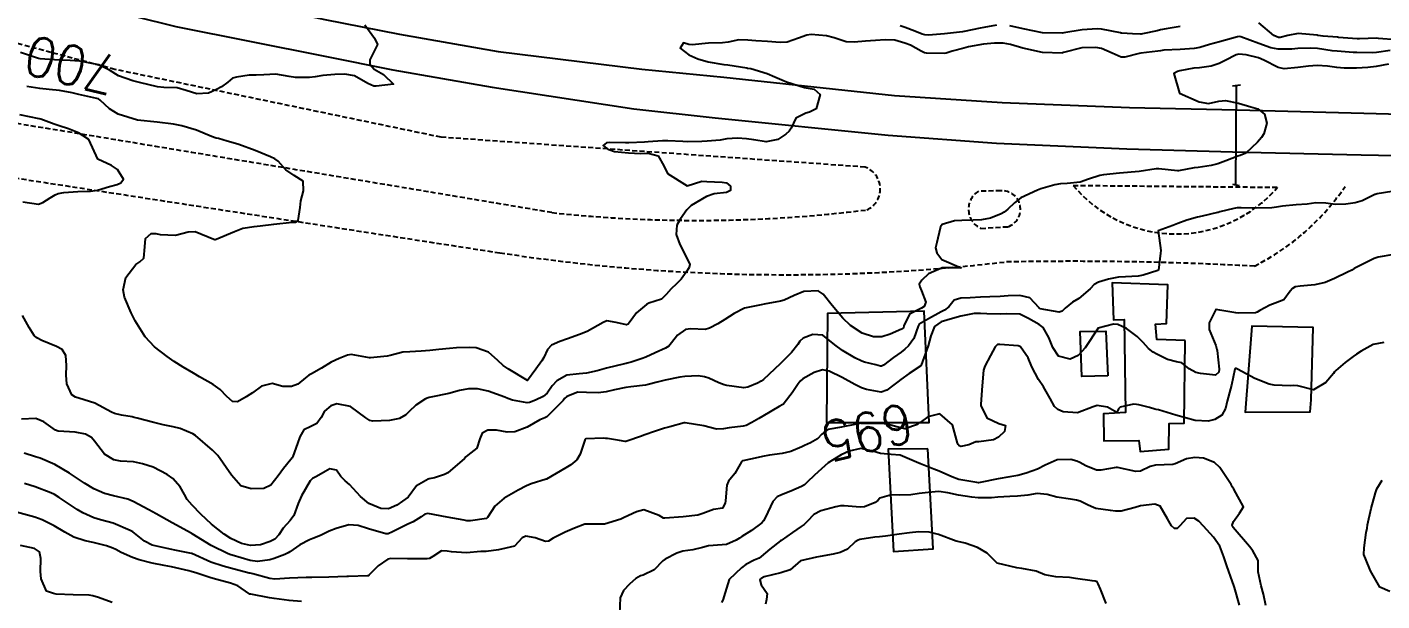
# Model space of a CAD drawing. Header units: metres. Extents: x 292545 to 299085, y 7450245 to 7463078.
# Drawn here: x 293014.6 to 293152.5, y 7462688.2 to 7462746.6 of the extents above; entities that cross this region are included whole.
import ezdxf
from ezdxf.enums import TextEntityAlignment as Align

# ---------------------------------------------------------------- set-up
doc = ezdxf.new("R2010")
doc.units = ezdxf.units.M
doc.linetypes.add('DASHED', pattern=[0.75, 0.5, -0.25])
for name, color, linetype in [('Cotas', 45, 'Continuous'), ('Curvas de Nivel 1m', 11, 'Continuous'), ('Curvas de Nivel 5m', 15, 'Continuous'), ('Edificações', 30, 'Continuous'), ('Linha Férrea', 20, 'Continuous'), ('Pórtico', 62, 'Continuous'), ('Vias Secundárias', 230, 'DASHED')]:
    doc.layers.add(name, color=color, linetype=linetype)
doc.styles.add('Style-STANDARD', font='STANDARD.shx')

msp = doc.modelspace()

# ---------------------------------------------------------------- linework, layer by layer
at = {"layer": 'Curvas de Nivel 1m', "flags": 128}
for points, elevation in [([(293153.34, 7462744.2), (293151.95, 7462744), (293151.59, 7462743.97), (293149.95, 7462743.99), (293149.58, 7462744.01), (293147.95, 7462744.12), (293147.44, 7462744.18), (293145.95, 7462744.39), (293145.19, 7462744.45), (293143.95, 7462744.39), (293143.33, 7462744.33), (293141.95, 7462744.34), (293141.2, 7462744.49), (293139.96, 7462744.91), (293138.14, 7462745.6), (293137.97, 7462745.63), (293137.79, 7462745.59), (293135.97, 7462745.08), (293134.95, 7462744.82), (293133.96, 7462744.51), (293133.38, 7462744.4), (293131.96, 7462744.32), (293130.31, 7462744.22), (293129.96, 7462744.17), (293129.7, 7462744.13), (293127.95, 7462743.92), (293127.78, 7462743.89), (293126.33, 7462743.54), (293125.95, 7462743.54), (293125.04, 7462743.93), (293123.96, 7462744.41), (293123.38, 7462744.52), (293121.96, 7462744.47), (293120.11, 7462743.99), (293120, 7462743.95), (293119.95, 7462743.93), (293117.95, 7462744.01), (293115.96, 7462744.43), (293114.71, 7462744.8), (293113.96, 7462744.94), (293113.09, 7462744.94), (293111.96, 7462744.86), (293110.43, 7462744.57), (293109.96, 7462744.45), (293108.77, 7462744.12), (293108.16, 7462743.92), (293107.95, 7462743.89), (293106.16, 7462743.94), (293105.95, 7462743.98), (293105.62, 7462744.15), (293104.52, 7462744.73), (293103.96, 7462744.95), (293102.92, 7462745.24), (293101.96, 7462745.3), (293100.96, 7462745.21), (293099.96, 7462745.16), (293098.78, 7462745.06), (293097.96, 7462745.1), (293096.74, 7462745.49), (293095.97, 7462745.71), (293094.41, 7462745.84), (293093.97, 7462745.77), (293093.11, 7462745.45), (293091.96, 7462745.06), (293091.27, 7462745.01), (293089.96, 7462745.12), (293088.78, 7462745.17), (293087.96, 7462745.24), (293087.05, 7462745.29), (293085.96, 7462745.06), (293085.38, 7462744.97), (293083.96, 7462744.95), (293082.31, 7462744.78), (293081.96, 7462744.82), (293081.43, 7462744.98), (293081.09, 7462744.45), (293081.95, 7462743.76), (293082.88, 7462743.36), (293083.94, 7462743.06), (293085.54, 7462742.79), (293085.94, 7462742.75), (293087.86, 7462742.44), (293087.93, 7462742.42), (293087.97, 7462742.41), (293088.28, 7462742.36), (293089.93, 7462741.87), (293090.72, 7462741.53), (293091.91, 7462741), (293093.75, 7462740.45), (293093.9, 7462740.42), (293094.71, 7462740.28), (293095.34, 7462739.72), (293094.91, 7462738.28), (293094.23, 7462737.94), (293093.88, 7462737.84), (293092.87, 7462737.31), (293092.37, 7462736.31), (293092.17, 7462736), (293091.85, 7462735.69), (293091.03, 7462735.14), (293089.84, 7462734.9), (293088.58, 7462735.1), (293087.84, 7462735.22), (293086.92, 7462735.3), (293085.84, 7462735.23), (293085.15, 7462735.09), (293083.84, 7462734.97), (293083.3, 7462734.96), (293081.84, 7462734.92), (293081.36, 7462734.93), (293079.84, 7462735.01), (293079.29, 7462735.02), (293077.84, 7462734.91), (293077.45, 7462734.87), (293075.84, 7462734.81), (293075.53, 7462734.82), (293073.84, 7462734.84), (293073.57, 7462734.8), (293073.23, 7462734.54), (293073.57, 7462734.28), (293073.83, 7462734.14), (293074.41, 7462733.94), (293075.83, 7462733.79), (293077.06, 7462733.73), (293077.83, 7462733.77), (293078.83, 7462733.48), (293079.43, 7462732.47), (293079.8, 7462731.7), (293081.78, 7462730.44), (293083.29, 7462730.92), (293083.79, 7462730.89), (293085.37, 7462730.81), (293085.79, 7462730.74), (293086.22, 7462730.39), (293086.2, 7462729.97), (293085.78, 7462729.77), (293084.55, 7462729.63), (293083.77, 7462729.35), (293082.21, 7462728.43), (293081.76, 7462728), (293081.11, 7462727.08), (293080.75, 7462726.45), (293080.68, 7462725.5), (293081.04, 7462724.45), (293081.7, 7462723.21), (293082.05, 7462722.44), (293082, 7462722.12), (293081.69, 7462721.66), (293081.18, 7462720.94), (293080.7, 7462720.45), (293080.15, 7462719.97), (293079.66, 7462719.39), (293079.19, 7462718.92), (293077.9, 7462718.49), (293077.64, 7462718.36), (293076.63, 7462717.51), (293075.9, 7462716.51), (293075.78, 7462716.35), (293075.62, 7462716.3), (293074.58, 7462716.52), (293073.62, 7462716.69), (293073.23, 7462716.54), (293071.61, 7462715.63), (293070.85, 7462715.32), (293069.61, 7462714.86), (293068.85, 7462714.59), (293067.99, 7462714.21), (293067.59, 7462713.79), (293067.21, 7462712.98), (293067, 7462712.62), (293066.38, 7462711.8), (293065.55, 7462710.63), (293063.56, 7462711.81), (293063.06, 7462712.15), (293062.51, 7462712.67), (293061.59, 7462713.52), (293060.33, 7462713.95), (293059.59, 7462714), (293058.33, 7462713.97), (293057.59, 7462713.9), (293056.53, 7462713.79), (293055.59, 7462713.7), (293054.73, 7462713.62), (293053.58, 7462713.55), (293052.86, 7462713.5), (293051.58, 7462713.19), (293051.27, 7462713.11), (293049.57, 7462712.93), (293049.46, 7462712.94), (293047.58, 7462713.28), (293047.21, 7462713.21), (293046.37, 7462712.86), (293045.57, 7462712.48), (293044.57, 7462711.87), (293043.56, 7462711.3), (293043.29, 7462711.16), (293042.94, 7462710.9), (293042.18, 7462710.27), (293041.54, 7462710.01), (293040.64, 7462710.02), (293039.55, 7462710.33), (293038.46, 7462710.04), (293037.54, 7462709.37), (293037.29, 7462709.21), (293036.9, 7462708.97), (293036.03, 7462708.47), (293035.53, 7462708.5), (293034.94, 7462708.99), (293034.25, 7462709.71), (293033.55, 7462710.23), (293032.17, 7462711.02), (293031.56, 7462711.37), (293030.51, 7462711.99), (293029.58, 7462712.58), (293028.86, 7462713.07), (293027.59, 7462714.06), (293026.64, 7462715.09), (293025.62, 7462716.69), (293025.48, 7462716.96), (293025.41, 7462717.1), (293025.22, 7462717.51), (293024.54, 7462719.12), (293024.38, 7462719.84), (293024.66, 7462721.12), (293025.69, 7462722.44), (293026.07, 7462722.71), (293026.51, 7462723.09), (293026.58, 7462724.23), (293026.66, 7462725.09), (293027.24, 7462725.57), (293027.73, 7462725.58), (293028.14, 7462725.49), (293029.73, 7462725.41), (293031.02, 7462725.74), (293031.73, 7462725.79), (293033.62, 7462725.01), (293033.72, 7462724.96), (293033.77, 7462724.97), (293033.87, 7462725.01), (293035.73, 7462725.8), (293036.58, 7462726.12), (293037.74, 7462726.31), (293038.34, 7462726.35), (293039.74, 7462726.53), (293041.58, 7462726.75), (293041.74, 7462726.74), (293041.92, 7462726.73), (293042.21, 7462726.91), (293042.42, 7462728.23), (293042.46, 7462728.9), (293042.74, 7462729.94), (293042.71, 7462730.9), (293041.8, 7462731.5), (293040.95, 7462732.07), (293040.16, 7462732.93), (293039.82, 7462733.18), (293039.37, 7462733.39), (293037.83, 7462734.04), (293036.17, 7462734.64), (293035.84, 7462734.74), (293034.98, 7462734.99), (293034.08, 7462735.24), (293033.85, 7462735.3), (293033.39, 7462735.47), (293031.85, 7462736.1), (293030.37, 7462736.54), (293029.86, 7462736.64), (293029.5, 7462736.7), (293027.86, 7462736.9), (293025.86, 7462737.1), (293023.87, 7462737.71), (293023, 7462738.26), (293022.05, 7462739.15), (293021.88, 7462739.27), (293021.7, 7462739.33), (293019.89, 7462739.73), (293019.19, 7462739.88), (293017.9, 7462740.12), (293016.86, 7462740.24), (293015.9, 7462740.35), (293014.6, 7462740.54)], 699), ([(293153.16, 7462742.82), (293151.93, 7462742.59), (293151.06, 7462742.49), (293149.93, 7462742.39), (293148.67, 7462742.39), (293147.93, 7462742.48), (293146.98, 7462742.62), (293145.93, 7462742.69), (293145.02, 7462742.6), (293143.93, 7462742.46), (293142.56, 7462742.35), (293141.93, 7462742.48), (293140.48, 7462743.21), (293139.95, 7462743.45), (293138.7, 7462743.76), (293137.95, 7462743.83), (293137.67, 7462743.77), (293136.56, 7462743.17), (293135.94, 7462742.89), (293135.13, 7462742.61), (293133.93, 7462742.45), (293133.36, 7462742.4), (293131.93, 7462742.13), (293131.7, 7462742.08), (293131.32, 7462741.86), (293131.9, 7462739.85), (293133.89, 7462738.99), (293134.87, 7462738.82), (293135.89, 7462739.04), (293136.58, 7462739.1), (293137.89, 7462738.83), (293139.16, 7462738.48), (293139.88, 7462738.27), (293140.57, 7462737.74), (293140.79, 7462736.81), (293140.49, 7462735.74), (293140.25, 7462735.34), (293139.84, 7462734.89), (293138.65, 7462733.77), (293138.08, 7462733.53), (293137.83, 7462733.46), (293136.62, 7462732.99), (293135.82, 7462732.66), (293135.13, 7462732.49), (293133.81, 7462732.31), (293133.39, 7462732.25), (293131.8, 7462731.95), (293131.71, 7462731.95), (293129.81, 7462732.16), (293129.53, 7462732.15), (293127.8, 7462731.89), (293125.8, 7462731.73), (293124.17, 7462731.57), (293123.8, 7462731.5), (293122.64, 7462731.1), (293121.79, 7462730.81), (293120.47, 7462730.66), (293119.79, 7462730.64), (293119.23, 7462730.55), (293117.78, 7462730.14), (293117.46, 7462730.01), (293115.77, 7462729.2), (293115.1, 7462728.72), (293114.43, 7462728.05), (293114.07, 7462727.74), (293113.76, 7462727.58), (293112.66, 7462727.16), (293111.75, 7462726.98), (293110.9, 7462726.94), (293109.74, 7462726.9), (293108.99, 7462726.87), (293107.74, 7462726.49), (293107.59, 7462726.28), (293107.54, 7462726.13), (293107.2, 7462724.66), (293107.08, 7462724.14), (293107.19, 7462723.62), (293107.7, 7462722.93), (293109.69, 7462722.11), (293107.74, 7462722.08), (293107.69, 7462722.07), (293106.36, 7462721.47), (293105.67, 7462720.85), (293105.41, 7462720.42), (293105.46, 7462720.16), (293105.66, 7462719.74), (293106.08, 7462718.59), (293105.92, 7462718.16), (293105.64, 7462718), (293104.43, 7462717.38), (293103.86, 7462716.18), (293103.8, 7462716), (293103.62, 7462715.85), (293102.44, 7462715.36), (293101.61, 7462715.07), (293100.76, 7462715.06), (293099.61, 7462715.46), (293098.43, 7462716.24), (293097.63, 7462716.98), (293096.56, 7462718.26), (293095.65, 7462719.41), (293095.12, 7462719.74), (293093.66, 7462719.7), (293092.68, 7462719.28), (293091.65, 7462718.79), (293091.28, 7462718.69), (293089.64, 7462718.39), (293089.33, 7462718.34), (293087.64, 7462717.98), (293086.56, 7462717.45), (293085.63, 7462716.85), (293084.9, 7462716.4), (293084.08, 7462715.95), (293083.61, 7462715.83), (293082.15, 7462715.9), (293081.61, 7462715.82), (293080.81, 7462715.24), (293080.21, 7462714.45), (293079.92, 7462714.13), (293079.59, 7462713.92), (293078.54, 7462713.44), (293077.58, 7462713.01), (293077.2, 7462712.87), (293076.11, 7462712.5), (293075.69, 7462712.39), (293075.57, 7462712.37), (293075.4, 7462712.34), (293073.57, 7462711.88), (293072.65, 7462711.63), (293071.56, 7462711.37), (293070.81, 7462711.32), (293069.56, 7462711.18), (293068.52, 7462710.6), (293068.07, 7462710.08), (293067.53, 7462709.35), (293067.14, 7462709), (293066.35, 7462708.62), (293065.75, 7462708.4), (293065.52, 7462708.37), (293064.03, 7462708.64), (293063.53, 7462708.81), (293063.25, 7462708.94), (293061.54, 7462709.56), (293060.45, 7462709.78), (293059.54, 7462709.8), (293058.63, 7462709.62), (293057.54, 7462709.31), (293055.7, 7462708.92), (293055.53, 7462708.89), (293055.42, 7462708.86), (293055.17, 7462708.75), (293054.18, 7462708.11), (293053.51, 7462707.48), (293053.15, 7462707.13), (293052.51, 7462706.78), (293051.5, 7462706.56), (293049.81, 7462706.5), (293049.5, 7462706.57), (293049.08, 7462706.82), (293047.52, 7462707.97), (293046.14, 7462708.25), (293045.52, 7462708.07), (293044.89, 7462707.5), (293044.54, 7462706.88), (293044.11, 7462706.27), (293043.49, 7462705.96), (293042.78, 7462705.6), (293042.38, 7462704.9), (293042.15, 7462704.23), (293041.67, 7462702.91), (293041.6, 7462702.77), (293041.46, 7462702.6), (293040.7, 7462701.67), (293040.17, 7462700.93), (293039.42, 7462700), (293038.71, 7462699.65), (293037.42, 7462699.6), (293036.35, 7462699.9), (293035.43, 7462700.99), (293034.01, 7462703), (293033.47, 7462703.53), (293031.76, 7462705.03), (293031.48, 7462705.22), (293030.18, 7462705.74), (293029.49, 7462705.92), (293028.45, 7462706.12), (293027.5, 7462706.35), (293025.8, 7462706.8), (293025.5, 7462706.88), (293025.32, 7462706.92), (293024.21, 7462707.12), (293023.51, 7462707.27), (293023.22, 7462707.42), (293021.52, 7462708.32), (293019.87, 7462708.82), (293019.53, 7462708.93), (293019.15, 7462709.18), (293018.66, 7462710.3), (293018.6, 7462711.18), (293018.61, 7462712.15), (293018.55, 7462713.19), (293018.18, 7462713.78), (293017.59, 7462714.08), (293016.12, 7462714.69), (293015.6, 7462714.96), (293015.32, 7462715.22), (293014.81, 7462716.03), (293014.15, 7462717.23)], 698), ([(293014.19, 7462728.81), (293015.76, 7462728.56), (293016.23, 7462728.75), (293016.97, 7462729.21), (293017.47, 7462729.51), (293017.78, 7462729.65), (293018.34, 7462729.75), (293019.78, 7462729.85), (293021.06, 7462729.88), (293021.78, 7462730), (293023.01, 7462730.36), (293023.79, 7462730.57), (293024.17, 7462730.73), (293024.44, 7462731.11), (293023.8, 7462732.08), (293023.2, 7462732.52), (293021.81, 7462733.15), (293020.91, 7462735.16), (293019.85, 7462735.84), (293018.82, 7462736.22), (293017.86, 7462736.53), (293017.36, 7462736.7), (293016, 7462737.22), (293015.89, 7462737.25), (293015.86, 7462737.25), (293015.83, 7462737.26), (293013.87, 7462737.67)], 698), ([(293153.52, 7462729.86), (293152.03, 7462729.61), (293151.82, 7462729.57), (293151.78, 7462729.55), (293150.5, 7462728.9), (293149.77, 7462728.7), (293148.83, 7462728.58), (293147.77, 7462728.54), (293146.78, 7462728.66), (293145.77, 7462728.69), (293144.89, 7462728.57), (293143.77, 7462728.5), (293142.4, 7462728.35), (293141.77, 7462728.25), (293141.3, 7462728.21), (293139.77, 7462728.15), (293138.19, 7462728.19), (293137.77, 7462728.19), (293137.42, 7462728.13), (293136.01, 7462727.8), (293135.83, 7462727.73), (293135.76, 7462727.71), (293134.22, 7462727.35), (293133.75, 7462727.24), (293132.65, 7462726.94), (293131.74, 7462726.61), (293131.21, 7462726.39), (293129.73, 7462725.87), (293130, 7462723.87), (293129.97, 7462723.6), (293129.75, 7462721.87), (293129.71, 7462721.84), (293129.68, 7462721.83), (293128.21, 7462721.36), (293127.68, 7462721.24), (293126.4, 7462721.19), (293125.68, 7462721.15), (293124.67, 7462720.93), (293123.67, 7462720.63), (293123.23, 7462720.39), (293122.81, 7462719.95), (293121.65, 7462718.99), (293121.01, 7462718.61), (293120.27, 7462717.98), (293119.96, 7462717.67), (293119.64, 7462717.58), (293117.72, 7462717.93), (293117.64, 7462717.98), (293117.62, 7462717.99), (293117.61, 7462718.01), (293116.68, 7462719.05), (293115.66, 7462719.29), (293114.46, 7462719.24), (293113.65, 7462719.17), (293112.6, 7462719.13), (293111.65, 7462719.1), (293110.6, 7462719.05), (293109.65, 7462719.01), (293108.96, 7462718.81), (293108.42, 7462718.12), (293107.99, 7462717.78), (293107.64, 7462717.61), (293106.37, 7462716.89), (293105.63, 7462716.5), (293105.42, 7462716.37), (293105.31, 7462716.16), (293104.87, 7462714.9), (293104.32, 7462714.17), (293103.95, 7462713.82), (293103.59, 7462713.52), (293102.8, 7462712.97), (293101.76, 7462712.2), (293101.65, 7462712.12), (293101.57, 7462712.08), (293101.46, 7462712.09), (293100.99, 7462712.21), (293099.84, 7462712.49), (293099.58, 7462712.59), (293098.87, 7462712.95), (293097.59, 7462713.68), (293096.82, 7462714.26), (293095.61, 7462715.23), (293094.59, 7462715.31), (293093.6, 7462714.93), (293093.27, 7462714.63), (293093.07, 7462714.31), (293092.42, 7462713.47), (293091.58, 7462712.62), (293091.27, 7462712.32), (293089.56, 7462710.72), (293089.34, 7462710.56), (293088.94, 7462710.36), (293087.96, 7462709.95), (293087.55, 7462709.89), (293085.82, 7462710.11), (293085.55, 7462710.18), (293085.02, 7462710.4), (293084.01, 7462710.87), (293083.56, 7462711.01), (293082.9, 7462711.09), (293081.56, 7462711.05), (293081.04, 7462710.96), (293079.55, 7462710.65), (293078.73, 7462710.47), (293077.81, 7462710.22), (293077.55, 7462710.17), (293076.05, 7462710), (293075.54, 7462709.92), (293074.39, 7462709.67), (293073.54, 7462709.48), (293072.72, 7462709.36), (293071.54, 7462709.42), (293070.66, 7462709.44), (293069.53, 7462709), (293069.32, 7462708.79), (293069.16, 7462708.59), (293067.51, 7462706.95), (293067.3, 7462706.82), (293066.8, 7462706.62), (293065.5, 7462705.87), (293064.27, 7462705.42), (293063.49, 7462705.39), (293062.4, 7462705.58), (293061.49, 7462705.58), (293060.92, 7462705.26), (293060.68, 7462704.69), (293060.4, 7462703.76), (293059.46, 7462703.02), (293059.28, 7462702.88), (293059.12, 7462702.71), (293057.44, 7462701.24), (293057.11, 7462701.06), (293056.07, 7462700.74), (293055.55, 7462700.63), (293055.43, 7462700.6), (293054.25, 7462699.93), (293053.41, 7462698.77), (293052.24, 7462697.95), (293051.39, 7462697.57), (293050.6, 7462697.61), (293049.4, 7462698.13), (293048.54, 7462698.83), (293047.43, 7462700.05), (293047, 7462700.42), (293046.55, 7462700.85), (293046.1, 7462701.52), (293045.44, 7462701.64), (293044.94, 7462701.38), (293044.07, 7462700.88), (293043.66, 7462700.66), (293043.43, 7462700.43), (293042.53, 7462698.9), (293042.2, 7462698.11), (293041.75, 7462696.91), (293041.38, 7462696.39), (293040.69, 7462695.61), (293040.22, 7462694.93), (293039.81, 7462694.49), (293039.36, 7462694.25), (293038.37, 7462693.93), (293037.35, 7462693.83), (293036.44, 7462694.06), (293035.36, 7462694.57), (293034.66, 7462695), (293033.37, 7462696.02), (293032.29, 7462697.02), (293031.4, 7462697.95), (293030.91, 7462698.54), (293030.62, 7462699.04), (293030.19, 7462699.82), (293029.43, 7462700.67), (293028.88, 7462701.07), (293027.44, 7462701.8), (293026.37, 7462702.17), (293025.45, 7462702.36), (293024.13, 7462702.44), (293023.45, 7462702.55), (293022.49, 7462703.14), (293021.48, 7462704.45), (293021.16, 7462704.83), (293020.55, 7462705.16), (293019.49, 7462705.38), (293017.78, 7462705.49), (293017.49, 7462705.58), (293016.3, 7462706.41), (293015.51, 7462706.75), (293014.05, 7462706.69)], 697), ([(293153.71, 7462723.44), (293152.13, 7462723.18), (293151.7, 7462723.04), (293150.75, 7462722.57), (293149.69, 7462722.01), (293149.45, 7462721.87), (293148.99, 7462721.64), (293147.68, 7462721), (293146.74, 7462720.6), (293145.67, 7462720.35), (293144.19, 7462720.23), (293143.67, 7462720.15), (293143.39, 7462719.99), (293143.16, 7462719.71), (293142.52, 7462718.85), (293141.65, 7462718.49), (293141.08, 7462718.31), (293140.07, 7462717.75), (293139.82, 7462717.57), (293139.64, 7462717.52), (293137.93, 7462717.48), (293137.64, 7462717.51), (293136.01, 7462717.8), (293135.64, 7462717.85), (293135.61, 7462717.84), (293135.57, 7462717.8), (293134.93, 7462716.5), (293134.91, 7462715.81), (293135.6, 7462714.18), (293135.7, 7462713.8), (293135.72, 7462713.67), (293135.94, 7462711.8), (293135.89, 7462711.47), (293135.56, 7462711.16), (293134.03, 7462711.35), (293133.57, 7462711.45), (293132.88, 7462711.83), (293132.15, 7462712.42), (293131.58, 7462712.53), (293130.68, 7462712.76), (293129.59, 7462713.3), (293129.22, 7462713.51), (293128.75, 7462713.88), (293128.21, 7462714.51), (293127.6, 7462715.1), (293126.51, 7462715.91), (293125.62, 7462716.33), (293125.18, 7462716.37), (293123.61, 7462715.94), (293122.3, 7462713.96), (293121.59, 7462713.19), (293120.76, 7462712.8), (293119.58, 7462713.1), (293119.02, 7462714), (293118.59, 7462715.01), (293118.04, 7462716.01), (293117.62, 7462716.34), (293116.55, 7462716.95), (293115.64, 7462717.39), (293114.27, 7462717.42), (293113.64, 7462717.37), (293112.29, 7462717.42), (293111.64, 7462717.45), (293111, 7462717.45), (293109.63, 7462717.18), (293108.81, 7462716.94), (293107.63, 7462716.6), (293106.95, 7462716.14), (293106.58, 7462715.18), (293106.33, 7462714.15), (293105.6, 7462712.19), (293105.6, 7462712.16), (293105.59, 7462712.14), (293105.57, 7462712.13), (293104.4, 7462711.33), (293103.55, 7462710.72), (293103.24, 7462710.49), (293102.83, 7462710.19), (293102.1, 7462709.64), (293101.54, 7462709.44), (293100.06, 7462709.7), (293099.55, 7462709.9), (293098.87, 7462710.24), (293097.56, 7462710.92), (293096.25, 7462711.58), (293095.57, 7462711.71), (293094.71, 7462711.43), (293093.56, 7462710.79), (293093.29, 7462710.57), (293093.1, 7462710.3), (293092.48, 7462709.37), (293091.66, 7462708.32), (293091.6, 7462708.24), (293091.52, 7462708.18), (293091.17, 7462707.98), (293089.51, 7462707), (293089.09, 7462706.77), (293088.39, 7462706.36), (293087.81, 7462706.06), (293087.5, 7462705.97), (293086.08, 7462705.8), (293085.5, 7462705.7), (293084.77, 7462705.67), (293083.5, 7462706.03), (293081.6, 7462706.34), (293081.5, 7462706.33), (293080.04, 7462705.92), (293079.5, 7462705.78), (293078.48, 7462705.46), (293077.49, 7462705.1), (293077.04, 7462704.94), (293075.74, 7462704.51), (293075.55, 7462704.44), (293075.48, 7462704.44), (293074.92, 7462704.52), (293073.67, 7462704.72), (293073.48, 7462704.74), (293073.27, 7462704.75), (293071.48, 7462704.7), (293071.37, 7462704.56), (293070.89, 7462703.14), (293070.55, 7462702.57), (293069.97, 7462702.05), (293069.44, 7462701.73), (293067.49, 7462700.61), (293067.43, 7462700.58), (293065.92, 7462700.13), (293065.43, 7462699.93), (293064.58, 7462699.48), (293063.41, 7462698.8), (293063.17, 7462698.65), (293062.23, 7462697.84), (293061.48, 7462696.68), (293061.38, 7462696.6), (293059.73, 7462696.35), (293059.38, 7462696.36), (293059.09, 7462696.41), (293057.38, 7462696.73), (293055.39, 7462697.11), (293055.11, 7462697.03), (293054.72, 7462696.76), (293053.89, 7462696.25), (293053.38, 7462696.01), (293051.79, 7462695.22), (293051.37, 7462695.04), (293051.14, 7462695.03), (293049.37, 7462695.53), (293048.32, 7462695.88), (293047.37, 7462695.95), (293046.08, 7462695.57), (293045.37, 7462695.31), (293045.08, 7462695.16), (293044.48, 7462694.88), (293043.7, 7462694.55), (293043.36, 7462694.41), (293042.38, 7462693.93), (293041.35, 7462693.2), (293041.17, 7462693.09), (293040.84, 7462692.93), (293039.76, 7462692.51), (293039.33, 7462692.39), (293038.05, 7462692.23), (293037.33, 7462692.33), (293035.47, 7462692.86), (293035.34, 7462692.9), (293035.07, 7462692.99), (293033.35, 7462693.85), (293031.4, 7462695.03), (293031.36, 7462695.05), (293031.3, 7462695.1), (293029.38, 7462696.15), (293027.75, 7462697.08), (293027.39, 7462697.28), (293026.99, 7462697.49), (293025.41, 7462698.33), (293024.85, 7462698.55), (293023.41, 7462698.9), (293022.48, 7462699.14), (293021.42, 7462699.6), (293020.45, 7462700.19), (293019.43, 7462700.85), (293018.93, 7462701.19), (293017.45, 7462702.08), (293015.95, 7462702.72), (293015.46, 7462702.87), (293014.32, 7462703.24)], 696), ([(293140.69, 7462687.74), (293140.45, 7462688.9), (293140.2, 7462689.75), (293139.91, 7462691.16), (293139.92, 7462691.75), (293139.91, 7462692.32), (293139.35, 7462693.32), (293139.01, 7462693.76), (293137.38, 7462695.66), (293137.3, 7462695.78), (293137.27, 7462695.9), (293137.39, 7462696.29), (293138.02, 7462697.15), (293138.43, 7462697.77), (293137.42, 7462699.58), (293137.3, 7462699.78), (293137.15, 7462700.06), (293136.02, 7462701.79), (293135.46, 7462702.29), (293134.36, 7462702.72), (293133.46, 7462702.8), (293132.63, 7462702.67), (293131.46, 7462702.15), (293131.22, 7462702.09), (293129.45, 7462702.02), (293128.9, 7462701.88), (293127.92, 7462701.42), (293127.45, 7462701.38), (293125.6, 7462701.77), (293125.45, 7462701.78), (293123.89, 7462701.5), (293123.45, 7462701.52), (293122.37, 7462701.96), (293121.77, 7462702.28), (293121.46, 7462702.42), (293120.84, 7462702.59), (293119.46, 7462702.57), (293118.23, 7462702.01), (293117.45, 7462701.62), (293116.29, 7462701.19), (293115.44, 7462700.97), (293114.65, 7462700.84), (293113.44, 7462700.64), (293111.6, 7462700.25), (293111.43, 7462700.23), (293111.29, 7462700.24), (293109.44, 7462700.55), (293108.73, 7462700.83), (293107.45, 7462701.41), (293106.91, 7462701.6), (293105.53, 7462702.16), (293105.48, 7462702.18), (293105.45, 7462702.19), (293105.38, 7462702.23), (293103.46, 7462703.03), (293102.56, 7462703.09), (293101.46, 7462703.21), (293100.68, 7462703.43), (293099.47, 7462703.7), (293098.28, 7462703.43), (293097.46, 7462703.08), (293096.14, 7462702.27), (293095.45, 7462701.66), (293094.74, 7462700.99), (293094.02, 7462700.29), (293093.72, 7462700.01), (293093.43, 7462699.84), (293092.35, 7462699.38), (293091.41, 7462698.99), (293090.95, 7462698.78), (293090.5, 7462698.33), (293089.78, 7462696.73), (293089.56, 7462696.35), (293089.38, 7462696.16), (293088.35, 7462695.38), (293087.37, 7462694.75), (293087.13, 7462694.6), (293086.78, 7462694.38), (293085.81, 7462693.94), (293085.36, 7462693.9), (293083.95, 7462693.82), (293083.35, 7462693.65), (293082.37, 7462693.41), (293081.35, 7462693.26), (293080.74, 7462693.06), (293079.55, 7462692.47), (293079.33, 7462692.28), (293078.43, 7462691.37), (293077.32, 7462690.82), (293077.06, 7462690.75), (293076.57, 7462690.5), (293075.91, 7462689.9), (293075.3, 7462689.26), (293074.96, 7462688.51), (293074.9, 7462686.89)], 694), ([(293138.01, 7462687.77), (293137.5, 7462689.57), (293137.43, 7462689.78), (293137.31, 7462690.14), (293136.72, 7462691.79), (293136.43, 7462692.7), (293136, 7462693.79), (293135.37, 7462694.71), (293134.33, 7462695.82), (293133.87, 7462696.31), (293133.39, 7462696.64), (293132.63, 7462696.6), (293131.95, 7462695.84), (293131.65, 7462695.58), (293131.38, 7462695.58), (293131.08, 7462695.85), (293130.68, 7462696.57), (293129.95, 7462697.86), (293129.4, 7462698.06), (293127.92, 7462697.89), (293127.4, 7462697.72), (293125.98, 7462697.34), (293125.4, 7462697.34), (293124.87, 7462697.4), (293123.4, 7462697.62), (293123.15, 7462697.7), (293122.61, 7462697.95), (293121.78, 7462698.34), (293121.41, 7462698.47), (293120.81, 7462698.57), (293119.41, 7462698.75), (293118.45, 7462699.04), (293117.42, 7462699.15), (293116.46, 7462698.98), (293115.42, 7462698.88), (293114.62, 7462698.84), (293113.41, 7462698.75), (293112.77, 7462698.71), (293111.41, 7462698.71), (293110.76, 7462698.75), (293109.42, 7462698.95), (293108.32, 7462699.22), (293107.42, 7462699.35), (293106.32, 7462699.25), (293105.42, 7462699.13), (293104.57, 7462699.01), (293103.41, 7462698.96), (293102.59, 7462699.01), (293101.41, 7462698.66), (293101.19, 7462698.42), (293100.92, 7462698.21), (293099.85, 7462697.78), (293099.4, 7462697.73), (293097.77, 7462697.88), (293097.4, 7462697.87), (293096.93, 7462697.79), (293095.39, 7462697.38), (293094.69, 7462696.99), (293094.01, 7462696.29), (293093.69, 7462695.99), (293093.38, 7462695.78), (293092.51, 7462695.17), (293091.36, 7462694.37), (293091.29, 7462694.32), (293090.21, 7462693.48), (293089.34, 7462692.73), (293089.11, 7462692.57), (293088.61, 7462692.36), (293087.78, 7462691.92), (293087.33, 7462691.59), (293086.07, 7462690.39), (293085.52, 7462688.62), (293085.47, 7462688.4), (293085.42, 7462688.27), (293085.29, 7462688.04)], 693), ([(293042.55, 7462688.16), (293041.29, 7462688.26), (293039.77, 7462688.45), (293039.29, 7462688.53), (293037.37, 7462688.88), (293037.29, 7462688.89), (293037.24, 7462688.91), (293037.19, 7462688.96), (293036.06, 7462689.74), (293035.3, 7462690.03), (293033.92, 7462690.39), (293033.31, 7462690.55), (293031.88, 7462691.02), (293031.32, 7462691.21), (293031.07, 7462691.28), (293029.32, 7462691.68), (293028.58, 7462691.81), (293027.33, 7462692.05), (293026.03, 7462692.4), (293025.34, 7462692.62), (293024.19, 7462693.12), (293023.65, 7462693.43), (293023.35, 7462693.58), (293022.69, 7462693.8), (293021.35, 7462694.16), (293020.52, 7462694.33), (293019.36, 7462694.71), (293018.47, 7462695.19), (293017.37, 7462695.84), (293016.15, 7462696.44), (293015.39, 7462696.73), (293013.52, 7462697.25)], 694), ([(293124.43, 7462687.93), (293123.85, 7462689.4), (293123.62, 7462689.95), (293123.51, 7462690.14), (293123.32, 7462690.23), (293123.03, 7462690.24), (293121.32, 7462690.5), (293120.7, 7462690.59), (293119.32, 7462690.66), (293118.19, 7462690.87), (293117.33, 7462691.23), (293115.85, 7462691.51), (293115.33, 7462691.56), (293113.33, 7462692.06), (293112.32, 7462693.05), (293111.35, 7462693.64), (293110.09, 7462694.1), (293109.35, 7462694.24), (293109.18, 7462694.29), (293107.37, 7462694.96), (293106.42, 7462695.19), (293105.37, 7462695.23), (293104.41, 7462695.14), (293103.37, 7462695), (293101.98, 7462694.81), (293101.37, 7462694.74), (293100.9, 7462694.68), (293099.36, 7462694.44), (293099.2, 7462694.4), (293098.88, 7462694.23), (293098.12, 7462693.48), (293097.35, 7462693.14), (293096.64, 7462692.97), (293095.34, 7462692.74), (293094.96, 7462692.67), (293093.33, 7462692.3), (293092.26, 7462691.37), (293091.32, 7462691.05), (293089.64, 7462690.67), (293089.31, 7462690.49), (293089.23, 7462690.43), (293089.2, 7462690.35), (293089.31, 7462689.86), (293089.92, 7462688.96), (293089.86, 7462688.34), (293089.75, 7462687.88)], 692), ([(293023.28, 7462688.06), (293021.88, 7462688.55), (293021.29, 7462688.74), (293020.94, 7462688.8), (293019.29, 7462688.83), (293017.58, 7462688.9), (293017.29, 7462688.95), (293016.58, 7462689.21), (293016.06, 7462690.46), (293015.99, 7462691.21), (293016.02, 7462692.53), (293015.89, 7462693.21), (293015.35, 7462693.53), (293013.95, 7462693.84)], 693)]:
    msp.add_lwpolyline(points, dxfattribs=dict(at, elevation=elevation))
at = {"layer": 'Curvas de Nivel 5m', "flags": 128}
for points, elevation in [([(293153.97, 7462745.3), (293152.14, 7462745.44), (293151.97, 7462745.45), (293150.21, 7462745.39), (293149.97, 7462745.4), (293148.09, 7462745.54), (293147.97, 7462745.55), (293146.53, 7462745.67), (293145.97, 7462745.74), (293145.9, 7462745.76), (293143.98, 7462745.93), (293142.93, 7462745.72), (293142.16, 7462745.54), (293141.97, 7462745.54), (293141.49, 7462745.73), (293139.99, 7462747.01)], 700), ([(293049, 7462746.82), (293049.96, 7462745.47), (293050.29, 7462744.81), (293049.95, 7462744.12), (293049.49, 7462743.27), (293049.5, 7462742.82), (293049.93, 7462742.32), (293050.87, 7462741.75), (293051.91, 7462740.79), (293050.15, 7462740.58), (293049.91, 7462740.59), (293049.28, 7462740.83), (293047.92, 7462741.63), (293046.96, 7462741.81), (293045.92, 7462741.75), (293044.7, 7462741.66), (293043.92, 7462741.52), (293043.35, 7462741.46), (293041.92, 7462741.47), (293041.27, 7462741.57), (293039.92, 7462741.78), (293038.71, 7462741.73), (293037.92, 7462741.69), (293037.21, 7462741.68), (293035.92, 7462741.5), (293035.51, 7462741.39), (293035.05, 7462740.99), (293034.4, 7462740.5), (293033.9, 7462740.25), (293033.06, 7462739.86), (293031.89, 7462739.79), (293030.79, 7462740.15), (293029.9, 7462740.4), (293028.54, 7462740.43), (293027.9, 7462740.49), (293026.06, 7462740.95), (293025.91, 7462740.98), (293025.39, 7462741.11), (293023.92, 7462741.62), (293022.99, 7462742.2), (293021.93, 7462742.74), (293019.97, 7462743.13), (293019.93, 7462743.13), (293019, 7462743.18), (293017.93, 7462743.23), (293017.89, 7462743.23), (293015.93, 7462743.34), (293015.78, 7462743.38), (293013.94, 7462744.01)], 700), ([(293113.27, 7462746.77), (293111.98, 7462746.53), (293111.61, 7462746.46), (293109.97, 7462746.12), (293109.95, 7462746.12), (293109.8, 7462746.1), (293107.97, 7462745.91), (293106.35, 7462745.77), (293105.97, 7462745.8), (293105.7, 7462745.88), (293104.95, 7462746.17), (293103.98, 7462746.53), (293103.46, 7462746.71)], 700), ([(293131.98, 7462746.65), (293130.54, 7462746.42), (293129.98, 7462746.29), (293129.63, 7462746.22), (293128.14, 7462745.89), (293128.01, 7462745.86), (293127.97, 7462745.85), (293127.93, 7462745.85), (293127.12, 7462745.9), (293126.03, 7462745.98), (293125.97, 7462745.98), (293125.91, 7462745.99), (293123.98, 7462746.38), (293123.51, 7462746.42), (293121.98, 7462746.29), (293120.14, 7462745.99), (293119.97, 7462745.97), (293117.97, 7462746.01), (293115.98, 7462746.39), (293114.65, 7462746.72)], 700), ([(293152.69, 7462714.51), (293151.6, 7462714.28), (293150.38, 7462713.63), (293149.92, 7462713.3), (293149.58, 7462713.08), (293148.75, 7462712.47), (293147.81, 7462711.66), (293147.69, 7462711.53), (293147.56, 7462711.34), (293146.78, 7462710.44), (293145.54, 7462709.68), (293143.94, 7462710.1), (293143.55, 7462710.11), (293143.17, 7462710.1), (293141.55, 7462710.15), (293141.04, 7462710.25), (293139.56, 7462710.82), (293137.79, 7462711.78), (293137.66, 7462711.86), (293137.57, 7462711.86), (293137.54, 7462711.81), (293137.53, 7462711.78), (293137.18, 7462710.15), (293137.09, 7462709.78), (293136.77, 7462708.54), (293136.57, 7462707.79), (293136.2, 7462707.11), (293135.51, 7462706.67), (293134.81, 7462706.5), (293133.5, 7462706.57), (293132.5, 7462706.85), (293131.52, 7462707.12), (293129.75, 7462707.64), (293129.52, 7462707.69), (293129.38, 7462707.73), (293128.84, 7462707.88), (293127.77, 7462708.14), (293127.53, 7462708.2), (293127.21, 7462708.21), (293125.85, 7462707.92), (293125.68, 7462707.76), (293125.52, 7462707.39), (293124.56, 7462707.93), (293123.52, 7462708.1), (293123.12, 7462707.95), (293121.52, 7462707.34), (293120.06, 7462707.45), (293119.52, 7462707.67), (293119.17, 7462707.99), (293118.74, 7462708.79), (293118.05, 7462710), (293117.55, 7462710.75), (293116.86, 7462712.02), (293116.5, 7462712.94), (293115.72, 7462714.04), (293115.65, 7462714.1), (293115.59, 7462714.14), (293115.47, 7462714.16), (293113.6, 7462714.3), (293113.37, 7462714.29), (293113.13, 7462714.06), (293112.67, 7462713.16), (293112.09, 7462712.08), (293111.97, 7462711.68), (293111.83, 7462710.09), (293111.67, 7462708.23), (293111.67, 7462708.09), (293112.28, 7462706.85), (293113.5, 7462706.26), (293114.18, 7462706.05), (293114.09, 7462705.45), (293113.48, 7462704.86), (293112.97, 7462704.58), (293111.48, 7462704.4), (293111.19, 7462704.38), (293110.47, 7462704.1), (293109.65, 7462703.93), (293109.47, 7462703.99), (293109.37, 7462704.11), (293109.32, 7462704.27), (293108.8, 7462706.12), (293107.51, 7462707.23), (293106.3, 7462706.93), (293105.5, 7462706.36), (293105.38, 7462706.28), (293105.23, 7462706.16), (293103.96, 7462705.71), (293103.5, 7462705.82), (293102.14, 7462706.19), (293101.5, 7462706.26), (293099.54, 7462706.27), (293099.5, 7462706.27), (293099.46, 7462706.28), (293099.23, 7462706.23), (293097.8, 7462705.94), (293097.5, 7462705.89), (293096.12, 7462705.64), (293095.49, 7462705.18), (293095.07, 7462704.69), (293094.36, 7462704.29), (293093.74, 7462704.03), (293093.47, 7462703.89), (293092.36, 7462703.42), (293091.46, 7462703.22), (293090.16, 7462703.04), (293089.46, 7462702.9), (293089.03, 7462702.79), (293087.45, 7462702.47), (293087.39, 7462702.44), (293087.33, 7462702.37), (293086.64, 7462701.18), (293086, 7462700.38), (293085.82, 7462699.99), (293085.7, 7462698.39), (293085.65, 7462698.14), (293085.4, 7462697.63), (293084.49, 7462697.5), (293083.39, 7462697.11), (293082.87, 7462696.94), (293081.39, 7462696.75), (293079.53, 7462696.61), (293079.38, 7462696.63), (293078.95, 7462696.91), (293077.39, 7462697.46), (293076.63, 7462697.27), (293075.39, 7462696.7), (293075.26, 7462696.64), (293075.04, 7462696.52), (293073.38, 7462696), (293071.91, 7462696.02), (293071.38, 7462696), (293070.33, 7462695.61), (293069.37, 7462695.21), (293068.14, 7462694.6), (293067.67, 7462694.3), (293067.36, 7462694.24), (293066.33, 7462694.62), (293065.36, 7462694.81), (293065, 7462694.64), (293064.21, 7462693.78), (293063.35, 7462693.57), (293062.6, 7462693.41), (293061.35, 7462693.25), (293060.81, 7462693.22), (293059.35, 7462693.09), (293057.81, 7462693.19), (293057.35, 7462693.28), (293056.79, 7462693.29), (293055.92, 7462692.74), (293055.56, 7462692.53), (293055.34, 7462692.49), (293053.63, 7462692.48), (293053.34, 7462692.49), (293051.62, 7462692.52), (293051.34, 7462692.45), (293050.35, 7462691.79), (293049.41, 7462690.82), (293049.36, 7462690.77), (293049.31, 7462690.77), (293049.26, 7462690.77), (293047.31, 7462690.69), (293047.15, 7462690.69), (293045.31, 7462690.64), (293043.6, 7462690.6), (293043.31, 7462690.59), (293043, 7462690.59), (293041.31, 7462690.51), (293039.83, 7462690.42), (293039.31, 7462690.48), (293037.58, 7462690.96), (293037.31, 7462691.03), (293037.23, 7462691.04), (293035.32, 7462691.54), (293034.58, 7462691.74), (293033.33, 7462692.16), (293031.38, 7462693.03), (293031.34, 7462693.04), (293029.65, 7462693.36), (293029.35, 7462693.43), (293028.88, 7462693.53), (293027.35, 7462693.89), (293026.56, 7462694.3), (293025.53, 7462695.1), (293025.36, 7462695.22), (293025.1, 7462695.37), (293023.38, 7462696.13), (293022.07, 7462696.46), (293021.39, 7462696.65), (293020.27, 7462697.17), (293019.72, 7462697.5), (293019.4, 7462697.71), (293017.87, 7462698.74), (293017.41, 7462699.02), (293017.02, 7462699.2), (293015.42, 7462699.81), (293014.34, 7462700.15)], 695), ([(293153.3, 7462689.18), (293152.3, 7462689.6), (293151.33, 7462691.28), (293151.19, 7462691.61), (293150.66, 7462692.93), (293150.69, 7462693.62), (293150.91, 7462695.16), (293150.99, 7462695.62), (293151.05, 7462695.94), (293151.4, 7462697.61), (293151.84, 7462699.19), (293151.97, 7462699.6), (293152.54, 7462700.5)], 695)]:
    msp.add_lwpolyline(points, dxfattribs=dict(at, elevation=elevation))
at = {"layer": 'Edificações'}
for points in [[(293132.48, 7462714.71), (293129.61, 7462714.8), (293129.47, 7462716.37), (293130.57, 7462716.42), (293130.7, 7462720.35), (293125.06, 7462720.56), (293125.2, 7462716.79), (293126.27, 7462716.83), (293126.41, 7462707.36), (293124.15, 7462707.24), (293124.19, 7462704.5), (293127.75, 7462704.52), (293127.89, 7462703.41), (293130.81, 7462703.64), (293130.84, 7462706.26), (293132.37, 7462706.29)], [(293095.99, 7462706.37), (293106.42, 7462706.37), (293105.93, 7462717.7), (293096.06, 7462717.46)], [(293124.62, 7462711.12), (293121.97, 7462711.04), (293121.79, 7462715.6), (293124.39, 7462715.65)], [(293145.31, 7462708.68), (293145.52, 7462716.04), (293139.25, 7462716.16), (293138.57, 7462707.4), (293145.19, 7462707.45)], [(293106.28, 7462703.67), (293102.26, 7462703.63), (293102.81, 7462693.23), (293106.82, 7462693.5)]]:
    msp.add_lwpolyline(points, close=True, dxfattribs=at)
at = {"layer": 'Linha Férrea', "linetype": 'Continuous'}
for points in [[(292994.87, 7462760.17), (293016.57, 7462753.94), (293028.05, 7462751.01), (293044.9, 7462747.36), (293052.51, 7462745.85), (293062.55, 7462744.1), (293077.18, 7462742.32), (293085.54, 7462741.5), (293102.9, 7462739.62), (293113.85, 7462738.92), (293126.8, 7462738.39), (293137.78, 7462738.15), (293150.65, 7462737.82), (293164.52, 7462737.45)], [(293012.78, 7462750.88), (293029.74, 7462746.66), (293044.9, 7462743.62), (293051.83, 7462742.25), (293061.95, 7462740.47), (293076.36, 7462738.27), (293084.66, 7462737.34), (293102.26, 7462735.59), (293113.27, 7462734.78), (293126.55, 7462734.2), (293137.3, 7462733.89), (293150.38, 7462733.58), (293164.58, 7462733.33)]]:
    msp.add_lwpolyline(points, dxfattribs=at)
at = {"layer": 'Pórtico'}
for points in [[(293137.29, 7462740.62), (293138.1, 7462740.7)], [(293137.63, 7462730.54), (293137.69, 7462740.66)], [(293137.28, 7462730.61), (293137.98, 7462730.47)]]:
    msp.add_lwpolyline(points, dxfattribs=at)
at = {"layer": 'Vias Secundárias'}
for points in [[(292968.37, 7462759.15, -0.072685), (292967.23, 7462744.95, 0.017074), (292973.58, 7462730.08, -0.050293), (293009.32, 7462737.47, -0.00104), (293068.03, 7462727.71, 0.057978), (293100.09, 7462727.99, 0.669557), (293099.9, 7462732.34), (293056.75, 7462735.38), (293023.55, 7462742.28), (292982.38, 7462753.18)], [(293121.09, 7462730.48), (293141.88, 7462730.29, -0.466415), (293121.09, 7462730.48, 0.35523), (293121.09, 7462730.48)], [(293113.71, 7462729.93), (293111.43, 7462729.88, 0.595864), (293111.68, 7462726.11), (293114.45, 7462726.28, 0.872735)]]:
    msp.add_lwpolyline(points, format="xyb", close=True, dxfattribs=at)
msp.add_lwpolyline([(292933.49, 7462681.2), (292961.47, 7462714.44, -0.134416), (292975.13, 7462723.86, -0.069453), (293012.56, 7462731.37), (293062.73, 7462723.62, 0.067578), (293114.16, 7462722.69, -0.018205), (293139.54, 7462722.26, 0.125319), (293148.76, 7462730.37, -43.917612)], format="xyb", dxfattribs=at)

# ---------------------------------------------------------------- texts
at = {"layer": 'Cotas', "style": 'Style-STANDARD'}
for s, rotation, p in [('700', 165.8302, (293019.05, 7462742.72, 700)), ('695', 193.6405, (293100.15, 7462705.37, 695))]:
    msp.add_text(s, height=4, rotation=rotation, dxfattribs=at).set_placement(p, align=Align.MIDDLE_CENTER)

doc.saveas('drawing.dxf')
